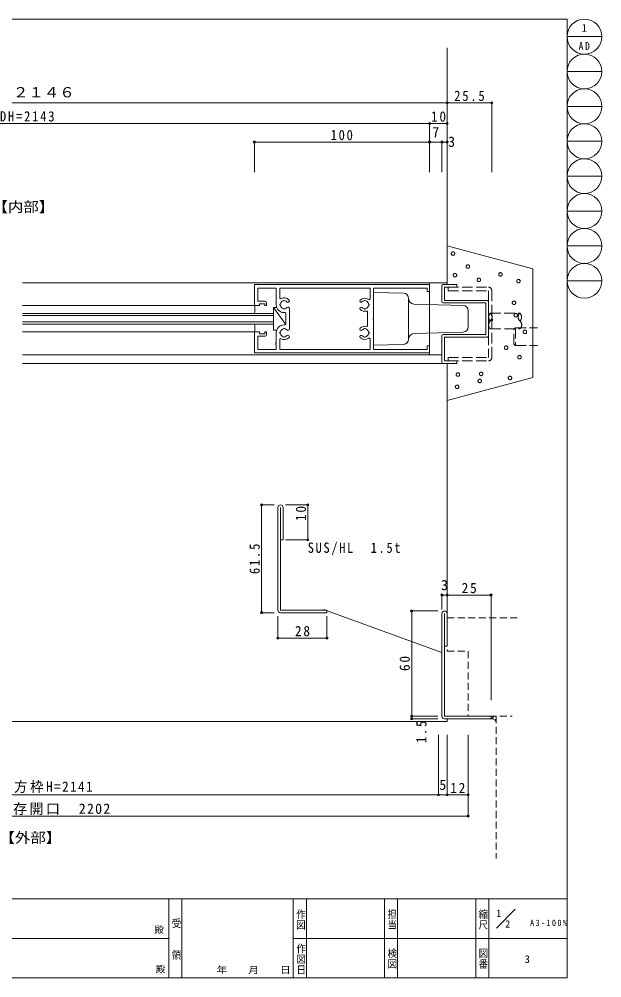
# Model space of a CAD drawing. Units: millimetres at full size, sheet at 1:2. Extents: x -1696 to 788, y -1623 to -924.
# Drawn here: x 455 to 788, y -1623 to -1077 of the extents above; entities that cross this region are included whole.
import ezdxf
from ezdxf.enums import TextEntityAlignment as Align

# ---------------------------------------------------------------- set-up
doc = ezdxf.new("R2010")
doc.units = ezdxf.units.MM
doc.header["$LTSCALE"] = 2
doc.header["$PDMODE"] = 32
doc.header["$PDSIZE"] = 1.2
for name, pattern in [('DASHED2', [3, 2, -1]), ('DASHED3', [4, 3, -1]), ('DOUBLE_CHAIN1', [8.8, 5, -1, 0.6, -0.6, 0.6, -1])]:
    doc.linetypes.add(name, pattern=pattern)
for name, color, linetype, lineweight in [('0-0_free', 7, 'Continuous', 9), ('1-9_hojyosen', 7, 'Continuous', 9), ('F-0', 5, 'Continuous', 9)]:
    doc.layers.add(name, color=color, linetype=linetype, lineweight=lineweight)
doc.styles.add('@ＭＳ ゴシック', font='')
doc.styles.add('ＭＳ ゴシック', font='')
doc.styles.get('@ＭＳ ゴシック').set_extended_font_data('@MS Gothic')
doc.styles.get('ＭＳ ゴシック').set_extended_font_data('MS Gothic')

# ---------------------------------------------------------------- blocks, each defined once
blk = doc.blocks.new('FFD503n.')
at = {"layer": '0-0_free'}
for p, q in [((0, 1600), (0, 0)), ((0, 1600), (192, 1600)), ((192, 1552), (192, 1600)), ((624, 1600), (432, 1600)), ((624, 1600), (624, 0)), ((32, 1568), (152, 1568)), ((32, 1568), (32, 1400)), ((152, 1504), (152, 1568)), ((168, 1488), (192, 1488)), ((176, 1504), (192, 1504)), ((192, 1488), (192, 1504)), ((432, 1488), (432, 1504)), ((448, 1504), (432, 1504)), ((456, 1488), (432, 1488)), ((448, 1504), (448, 1552)), ((592, 1568), (472, 1568)), ((472, 1504), (472, 1568)), ((592, 1568), (592, 1400)), ((75.2, 1400), (32, 1400)), ((184, 1400), (99.46, 1400)), ((592, 1400), (440, 1400)), ((32, 1368), (32, 544)), ((32, 1368), (121.29, 1368)), ((148.9, 1336), (145.54, 1330.51)), ((145.54, 1325.49), (148.9, 1320)), ((181.49, 1366.46), (176, 1363.1)), ((192, 1363.1), (186.51, 1366.46)), ((219.1, 1336), (222.46, 1330.51)), ((222.46, 1325.49), (219.1, 1320)), ((256, 1320), (256, 1328)), ((360, 1312), (264, 1312)), ((368, 1320), (368, 1328)), ((404.9, 1336), (401.54, 1330.51)), ((401.54, 1325.49), (404.9, 1320)), ((432, 1363.1), (437.49, 1366.46)), ((442.51, 1366.46), (448, 1363.1)), ((475.1, 1336), (478.46, 1330.51)), ((478.46, 1325.49), (475.1, 1320)), ((592, 1368), (502.71, 1368)), ((592, 1368), (592, 544)), ((404.49, 1280), (219.51, 1280)), ((32, 544), (129.01, 544)), ((145.54, 594.51), (148.9, 600)), ((148.9, 584), (145.54, 589.49)), ((176, 556.9), (181.49, 553.54)), ((186.51, 553.54), (192, 556.9)), ((222.46, 594.51), (219.1, 600)), ((219.1, 584), (222.46, 589.49)), ((312, 568), (250.09, 568)), ((312, 568), (373.91, 568)), ((401.54, 594.51), (404.9, 600)), ((404.9, 584), (401.54, 589.49)), ((437.49, 553.54), (432, 556.9)), ((448, 556.9), (442.51, 553.54)), ((478.46, 594.51), (475.1, 600)), ((475.1, 584), (478.46, 589.49)), ((592, 544), (494.99, 544)), ((32, 512), (32, 24)), ((304.67, 512), (32, 512)), ((319.33, 512), (592, 512)), ((592, 512), (592, 24)), ((0, 0), (64, 0)), ((32, 24), (64, 24)), ((64, 24), (64, 0)), ((560, 24), (560, 0)), ((592, 24), (560, 24)), ((624, 0), (560, 0))]:
    blk.add_line(p, q, dxfattribs=at)
for points in [[(448, 1552), (432, 1552), (432, 1600)], [(176, 1504), (176, 1552), (192, 1552)]]:
    blk.add_lwpolyline(points, dxfattribs=at)
for centre, radius, start, end in [((168, 1504), 16, 180, 270), ((456, 1504), 16, 270, 0), ((80, 1400), 4.8, 23.57818, 180), ((87.33, 1403.2), 3.2, 203.57818, 336.42182), ((94.66, 1400), 4.8, 0, 156.42182), ((184, 1328), 72, 0, 90), ((440, 1328), 72, 90, 180), ((121.29, 1360), 8, 332.96431, 90), ((184, 1328), 62.4, 152.96431, 224.4373), ((149.63, 1328), 4.8, 148.51179, 211.48821), ((184, 1328), 36, 102.83959, 167.16041), ((184, 1328), 36, 192.83959, 224.4373), ((184, 1362.37), 4.8, 58.51179, 121.48821), ((184, 1328), 36, 12.83959, 77.16041), ((184, 1328), 36, 315.83178, 347.16041), ((218.37, 1328), 4.8, 328.51179, 31.48821), ((264, 1320), 8, 180, 270), ((360, 1320), 8, 270, 0), ((405.63, 1328), 4.8, 148.51179, 211.48821), ((440, 1328), 36, 102.83959, 167.16041), ((440, 1328), 36, 192.83959, 224.16822), ((440, 1362.37), 4.8, 58.51179, 121.48821), ((440, 1328), 36, 12.83959, 77.16041), ((440, 1328), 36, 315.5627, 347.16041), ((474.37, 1328), 4.8, 328.51179, 31.48821), ((440, 1328), 62.4, 315.5627, 27.03569), ((502.71, 1360), 8, 90, 207.03569), ((148.87, 1293.55), 13.2, 224.4373, 44.4373), ((219.51, 1293.51), 13.51, 135.83178, 270), ((404.49, 1293.51), 13.51, 270, 44.16822), ((475.13, 1293.55), 13.2, 135.5627, 315.5627), ((184, 592), 60, 134.47751, 216.03188), ((150.37, 626.25), 12, 314.47751, 134.47751), ((184, 592), 36, 134.47751, 167.16041), ((217.63, 626.25), 12, 45.52249, 225.52249), ((184, 592), 36, 12.83959, 45.52249), ((184, 592), 60, 346.39104, 45.52249), ((440, 592), 60, 134.47751, 193.60896), ((406.37, 626.25), 12, 314.47751, 134.47751), ((440, 592), 36, 134.47751, 167.16041), ((473.63, 626.25), 12, 45.52249, 225.52249), ((440, 592), 36, 12.83959, 45.52249), ((440, 592), 60, 323.96812, 45.52249), ((129.01, 552), 8, 270, 36.03188), ((149.63, 592), 4.8, 148.51179, 211.48821), ((184, 592), 36, 192.83959, 257.16041), ((184, 557.63), 4.8, 238.51179, 301.48821), ((184, 592), 36, 282.83959, 347.16041), ((218.37, 592), 4.8, 328.51179, 31.48821), ((250.09, 576), 8, 166.39104, 270), ((373.91, 576), 8, 270, 13.60896), ((405.63, 592), 4.8, 148.51179, 211.48821), ((440, 592), 36, 192.83959, 257.16041), ((440, 557.63), 4.8, 238.51179, 301.48821), ((440, 592), 36, 282.83959, 347.16041), ((474.37, 592), 4.8, 328.51179, 31.48821), ((494.99, 552), 8, 143.96812, 270), ((312, 508.8), 8, 23.57818, 156.42182)]:
    blk.add_arc(centre, radius, start, end, dxfattribs=at)

msp = doc.modelspace()

# ---------------------------------------------------------------- linework, layer by layer
at = {"layer": '1-9_hojyosen', "lineweight": 18}
for p, q in [((699.379, -1093.342), (699.379, -1228.297)), ((457.175, -1227.297), (699.379, -1227.297)), ((689.379, -1227.297), (689.379, -1268.297)), ((696.379, -1238.047), (696.379, -1229.047)), ((704.879, -1228.297), (697.129, -1228.297)), ((704.879, -1229.797), (704.879, -1228.297)), ((657.379, -1247.338), (657.379, -1230.297)), ((687.879, -1230.297), (657.379, -1230.297)), ((674.454, -1233.223), (657.379, -1232.797)), ((697.879, -1229.797), (704.879, -1229.797)), ((697.879, -1237.297), (697.879, -1229.797)), ((677.379, -1236.222), (677.379, -1236.383)), ((677.379, -1236.383), (677.379, -1259.21)), ((680.291, -1239.382), (708.467, -1240.211)), ((721.379, -1238.797), (697.129, -1238.797)), ((697.879, -1237.297), (722.129, -1237.297)), ((721.379, -1256.797), (721.379, -1238.797)), ((722.879, -1257.547), (722.879, -1238.047)), ((600.379, -1244.797), (457.175, -1244.797)), ((589.379, -1240.297), (566.551, -1240.297)), ((589.679, -1240.297), (589.679, -1243.797)), ((600.379, -1241.297), (602.136, -1241.297)), ((711.379, -1243.21), (711.379, -1252.383)), ((600.379, -1245.997), (457.175, -1245.997)), ((600.379, -1250.797), (457.175, -1250.797)), ((657.379, -1265.297), (657.379, -1248.255)), ((708.467, -1255.382), (680.291, -1256.211)), ((677.379, -1259.21), (677.379, -1259.371)), ((696.379, -1272.547), (696.379, -1257.547)), ((721.379, -1256.797), (697.129, -1256.797)), ((697.879, -1258.297), (722.129, -1258.297)), ((697.879, -1271.797), (697.879, -1258.297)), ((657.379, -1262.797), (674.454, -1262.37)), ((687.879, -1265.297), (657.379, -1265.297)), ((457.175, -1268.297), (696.379, -1268.297)), ((704.879, -1271.797), (697.879, -1271.797)), ((704.879, -1273.297), (704.879, -1271.797)), ((457.175, -1273.297), (697.129, -1273.297)), ((704.879, -1273.297), (697.129, -1273.297)), ((605.768, -1355.303), (605.768, -1373.803)), ((699.379, -1415.797), (699.379, -1434.297))]:
    msp.add_line(p, q, dxfattribs=at)
at = {"layer": '1-9_hojyosen', "color": 3}
for p, q in [((263.971, -1124.74), (699.379, -1124.74)), ((699.379, -1124.74), (699.379, -1164.173)), ((699.379, -1124.74), (724.879, -1124.74)), ((699.379, -1124.74), (699.379, -1164.173)), ((724.879, -1124.74), (724.879, -1164.173)), ((256.971, -1136.539), (689.379, -1136.539)), ((689.379, -1136.539), (689.379, -1164.173)), ((689.379, -1136.539), (699.379, -1136.539)), ((699.379, -1136.539), (699.379, -1164.173)), ((689.379, -1147.095), (589.379, -1147.095)), ((589.379, -1147.095), (589.379, -1164.173)), ((696.379, -1147.095), (689.379, -1147.095)), ((689.379, -1147.095), (689.379, -1164.173)), ((699.379, -1147.095), (696.379, -1147.095)), ((696.379, -1147.095), (696.379, -1164.173)), ((699.379, -1147.095), (699.379, -1164.173)), ((593.518, -1415.303), (593.518, -1353.803)), ((593.518, -1353.803), (600.641, -1353.803)), ((619.899, -1353.803), (607.104, -1353.803)), ((619.899, -1373.803), (619.899, -1353.803)), ((619.899, -1373.803), (607.104, -1373.803)), ((696.379, -1405.236), (699.379, -1405.236)), ((696.379, -1405.236), (696.379, -1413.565)), ((699.379, -1405.236), (724.379, -1405.236)), ((699.379, -1405.236), (699.379, -1413.565)), ((724.379, -1405.236), (724.379, -1465.221)), ((679.135, -1414.297), (679.135, -1474.297)), ((679.135, -1414.297), (694.089, -1414.297)), ((593.518, -1415.303), (600.641, -1415.303)), ((602.768, -1429.78), (602.768, -1417.249)), ((630.768, -1429.78), (630.768, -1417.249)), ((602.768, -1429.78), (630.768, -1429.78)), ((679.135, -1474.297), (694.089, -1474.297)), ((679.135, -1474.297), (679.135, -1475.797)), ((679.135, -1475.797), (694.089, -1475.797)), ((694.379, -1519.055), (694.379, -1484.895)), ((699.379, -1519.055), (699.379, -1484.895)), ((699.379, -1519.055), (699.379, -1484.895)), ((699.379, -1519.055), (699.379, -1484.895)), ((711.379, -1519.055), (711.379, -1484.895)), ((711.379, -1531.167), (711.379, -1484.895)), ((699.379, -1519.055), (694.379, -1519.055)), ((699.379, -1519.055), (711.379, -1519.055)), ((219.971, -1531.167), (711.379, -1531.167))]:
    msp.add_line(p, q, dxfattribs=at)
at = {"layer": '1-9_hojyosen'}
for p, q in [((699.379, -1206.289), (748.31, -1219.4)), ((748.31, -1219.4), (748.31, -1281.193)), ((566.551, -1240.297), (457.175, -1240.297)), ((600.379, -1249.597), (457.175, -1249.597)), ((566.551, -1255.297), (457.175, -1255.297)), ((699.379, -1415.414), (699.379, -1273.297)), ((699.379, -1294.304), (748.31, -1281.193)), ((602.768, -1413.803), (602.768, -1355.303)), ((604.268, -1355.303), (604.268, -1413.803)), ((604.268, -1373.803), (605.768, -1373.803)), ((604.268, -1413.803), (630.768, -1413.803)), ((628.869, -1413.424), (696.404, -1437.958)), ((630.768, -1413.803), (630.768, -1415.303)), ((604.268, -1415.303), (630.768, -1415.303)), ((696.379, -1474.297), (696.379, -1415.797)), ((697.879, -1415.797), (697.879, -1474.297)), ((697.879, -1434.297), (699.379, -1434.297)), ((697.879, -1474.297), (724.379, -1474.297)), ((724.379, -1474.297), (724.379, -1475.797)), ((724.74, -1475.776), (726.22, -1474.297)), ((232.971, -1477.297), (699.379, -1477.297)), ((697.879, -1475.797), (724.379, -1475.797)), ((699.379, -1477.297), (699.379, -1475.797)), ((726.8, -1476.545), (727.379, -1475.966))]:
    msp.add_line(p, q, dxfattribs=at)
at = {"layer": '1-9_hojyosen', "linetype": 'DASHED3', "lineweight": 18}
for p, q in [((699.879, -1229.797), (722.879, -1229.797)), ((699.879, -1229.797), (699.879, -1231.797)), ((699.879, -1231.797), (722.879, -1231.797)), ((722.879, -1231.797), (722.879, -1238.047)), ((724.879, -1231.797), (724.879, -1269.797)), ((722.879, -1256.845), (722.879, -1269.797)), ((699.879, -1269.797), (722.879, -1269.797)), ((699.879, -1269.797), (699.879, -1271.797)), ((699.879, -1271.797), (722.879, -1271.797))]:
    msp.add_line(p, q, dxfattribs=at)
at = {"layer": '1-9_hojyosen', "color": 5, "linetype": 'DASHED3'}
for p, q in [((723.925, -1244.556), (740.86, -1244.542)), ((724.004, -1253.556), (740.935, -1253.542)), ((737.39, -1253.739), (738.097, -1253.032)), ((737.39, -1262.325), (737.39, -1253.739)), ((738.39, -1253.032), (738.39, -1263.032)), ((738.39, -1253.032), (750.968, -1253.032)), ((738.097, -1263.032), (737.39, -1262.325)), ((738.39, -1263.032), (750.968, -1263.032))]:
    msp.add_line(p, q, dxfattribs=at)
at = {"layer": '1-9_hojyosen', "linetype": 'DASHED2'}
for p, q in [((699.379, -1418.297), (699.379, -1437.297)), ((699.379, -1418.297), (739.379, -1418.297)), ((711.379, -1474.297), (736.379, -1474.297)), ((727.379, -1474.297), (727.379, -1555.468))]:
    msp.add_line(p, q, dxfattribs=at)
at = {"layer": '1-9_hojyosen', "lineweight": 18}
for points in [[(607.258, -1251.123), (600.379, -1241.297), (600.379, -1254.297), (602.136, -1254.297)], [(566.551, -1255.297), (589.679, -1255.297), (589.679, -1251.797)]]:
    msp.add_lwpolyline(points, dxfattribs=at)
at = {"layer": '1-9_hojyosen', "linetype": 'DASHED2'}
msp.add_lwpolyline([(699.379, -1437.297), (711.379, -1437.297), (711.379, -1474.297)], dxfattribs=at)
at = {"layer": '1-9_hojyosen', "color": 3}
msp.add_lwpolyline([(263.971, -1519.055), (697.379, -1519.055), (699.379, -1519.055)], dxfattribs=at)
at = {"layer": '1-9_hojyosen', "color": 6, "linetype": 'DOUBLE_CHAIN1'}
for centre in [(702.72, -1210.653), (711.171, -1218.018), (703.806, -1222.968), (729.763, -1222.485), (717.449, -1225.624), (740.025, -1226.348), (737.49, -1238.662), (738.486, -1245.725), (733.023, -1264.257), (740.629, -1269.69), (718.777, -1279.228), (705.496, -1279.59), (717.932, -1283.212), (735.196, -1281.522), (705.013, -1286.592)]:
    msp.add_circle(centre, 1, dxfattribs=at)
at = {"layer": '1-9_hojyosen', "color": 6, "linetype": 'DASHED3'}
msp.add_circle((743.716, -1255.268), 1, dxfattribs=at)
at = {"layer": '1-9_hojyosen', "lineweight": 18}
for centre, radius, start, end in [((697.129, -1229.047), 0.75, 89.99534, 180), ((674.379, -1236.222), 3, 0, 88.5679), ((680.379, -1236.383), 3, 180, 268.31532), ((697.129, -1238.047), 0.75, 180, 270), ((722.129, -1238.047), 0.75, 0, 90), ((588.679, -1243.797), 1, 270, 0), ((708.379, -1243.21), 3, 0, 88.31532), ((588.679, -1251.797), 1, 360, 90), ((657.579, -1247.797), 0.5, 113.57811, 246.42189), ((680.379, -1259.21), 3, 91.68468, 180), ((708.379, -1252.383), 3, 271.68468, 0), ((674.379, -1259.371), 3, 271.4321, 0), ((697.129, -1257.547), 0.75, 90, 180), ((722.129, -1257.547), 0.75, 269.99533, 0), ((697.129, -1272.547), 0.75, 180, 270.00467), ((697.129, -1272.547), 0.75, 180, 270.00466)]:
    msp.add_arc(centre, radius, start, end, dxfattribs=at)
at = {"layer": '1-9_hojyosen', "linetype": 'DASHED3', "lineweight": 18}
for centre, start, end in [((722.879, -1231.797), 0, 90), ((722.879, -1269.797), 270, 0)]:
    msp.add_arc(centre, 2, start, end, dxfattribs=at)
at = {"layer": '1-9_hojyosen', "color": 5, "linetype": 'DASHED3'}
for centre, radius, start, end in [((726.198, -1246.841), 3.184, 135.5383, 225.46082), ((721.972, -1246.878), 2.992, 311.74379, 49.25711), ((742.849, -1246.772), 2.992, 131.7429, 229.25621), ((738.624, -1246.809), 3.184, 315.53918, 45.46172), ((726.098, -1251.342), 3.087, 133.71321, 227.28862), ((738.802, -1251.307), 3.087, 313.71138, 47.28679)]:
    msp.add_arc(centre, radius, start, end, dxfattribs=at)
at = {"layer": '1-9_hojyosen'}
for centre, radius, start, end in [((604.268, -1355.303), 1.5, 90, 180), ((604.268, -1355.303), 1.5, 360, 90), ((604.268, -1413.803), 1.5, 180, 270), ((697.879, -1415.797), 1.5, 90, 180), ((697.879, -1415.797), 1.5, 360, 90), ((697.879, -1474.297), 1.5, 180, 270), ((724.735, -1478.936), 3.159, 33.19197, 96.47051)]:
    msp.add_arc(centre, radius, start, end, dxfattribs=at)
at = {"layer": '1-9_hojyosen', "color": 134}
for p in [(699.379, -1124.74), (724.879, -1124.74), (689.379, -1136.539), (699.379, -1136.539), (589.379, -1147.095), (689.379, -1147.095), (696.379, -1147.095), (699.379, -1147.095), (593.518, -1353.803), (619.899, -1353.803), (619.899, -1373.803), (696.379, -1405.236), (699.379, -1405.236), (724.379, -1405.236), (593.518, -1415.303), (679.135, -1414.297), (602.768, -1429.78), (630.768, -1429.78), (679.135, -1474.297), (679.135, -1475.797), (694.379, -1519.055), (699.379, -1519.055), (711.379, -1519.055), (711.379, -1531.167)]:
    msp.add_point(p, dxfattribs=at)
at = {"layer": '1-9_hojyosen'}
msp.add_point((724.846, -1248.348), dxfattribs=at)
at = {"layer": 'F-0'}
for p, q in [((-16.266, -1077.054), (767.734, -1077.054)), ((767.734, -1077.054), (767.734, -1623.379)), ((767.734, -1086.994), (787.614, -1086.994)), ((767.734, -1106.874), (787.614, -1106.874)), ((767.734, -1126.754), (787.614, -1126.754)), ((767.734, -1146.634), (787.614, -1146.634)), ((767.734, -1166.514), (787.614, -1166.514)), ((767.734, -1186.394), (787.614, -1186.394)), ((767.734, -1206.274), (787.614, -1206.274)), ((767.734, -1226.154), (787.614, -1226.154)), ((406.184, -1578.379), (540.534, -1578.379)), ((540.534, -1578.379), (715.667, -1578.379)), ((548.034, -1578.379), (548.034, -1623.379)), ((611.534, -1578.379), (611.534, -1623.379)), ((619.034, -1578.379), (619.034, -1623.379)), ((663.601, -1578.379), (663.601, -1623.379)), ((671.101, -1578.379), (671.101, -1623.379)), ((715.667, -1578.379), (767.734, -1578.379)), ((738.161, -1584.262), (727.427, -1594.996)), ((540.534, -1600.879), (406.184, -1600.879)), ((611.534, -1600.879), (715.667, -1600.879)), ((715.667, -1600.879), (767.734, -1600.879)), ((767.734, -1623.379), (-16.266, -1623.379))]:
    msp.add_line(p, q, dxfattribs=at)
for points in [[(540.534, -1578.379), (540.534, -1600.879), (540.534, -1623.379)], [(715.667, -1578.379), (715.667, -1600.879), (715.667, -1623.379)], [(723.167, -1578.379), (723.167, -1600.879), (723.167, -1623.379)]]:
    msp.add_lwpolyline(points, dxfattribs=at)
for centre in [(777.674, -1086.994), (777.674, -1106.874), (777.674, -1126.754), (777.674, -1146.634), (777.674, -1166.514), (777.674, -1186.394), (777.674, -1206.274), (777.674, -1226.154)]:
    msp.add_circle(centre, 9.94, dxfattribs=at)

# ---------------------------------------------------------------- block references
at = {"layer": '1-9_hojyosen', "xscale": 0.0625, "yscale": 0.0625, "rotation": 90}
msp.add_blockref('FFD503n.', (689.379, -1267.297), dxfattribs=at)

# ---------------------------------------------------------------- texts
at = {"layer": '1-9_hojyosen', "style": 'ＭＳ ゴシック'}
for s, height, p in [('1', 4.399, (776.07, -1085.504)), ('7', 5.865, (690.879, -1146.095)), ('3', 5.865, (699.892, -1151.569)), ('3', 5.865, (695.879, -1404.236)), ('5', 5.865, (694.879, -1518.055))]:
    msp.add_text(s, height=height, dxfattribs=at).set_placement(p, align=Align.BOTTOM_LEFT)
at = {"layer": '1-9_hojyosen', "style": 'ＭＳ ゴシック', "width": 1.1}
for s, p in [('Ｈ＝２１４６', (434.083, -1123.39)), ('【内部】', (439.979, -1188.723)), ('【外部】', (443.972, -1548.162))]:
    msp.add_text(s, height=5.865, dxfattribs=at).set_placement(p, align=Align.BOTTOM_LEFT)
at = {"layer": '1-9_hojyosen', "attachment_point": 7, "style": 'ＭＳ ゴシック'}
for s, insert, char_height in [('\\T1.36;\\W0.9;AD', (774.381, -1094.537), 4.399), ('\\T1.28;\\W0.9;25.5', (703.379, -1123.74), 5.865), ('\\T1.28;\\W0.9;DH=2143', (444.185, -1135.45), 5.865), ('\\T1.27;\\W0.95;10', (690.129, -1135.539), 5.865), ('\\T1.27;\\W0.9;100', (632.879, -1146.095), 5.865), ('\\T1.25;\\W0.9;SUS/HL\u30001.5t', (619.789, -1382.614), 5.865), ('\\T1.27;\\W0.95;25', (707.629, -1404.236), 5.865), ('\\T1.27;\\W0.95;28', (612.518, -1428.78), 5.865), ('\\T1.2;\\W0.95;三方枠H=2141', (443.197, -1518.021), 5.865), ('\\T1.27;\\W0.95;12', (701.129, -1518.055), 5.865), ('\\T1.17;既存開口\u30002202', (442.379, -1530.577), 5.865)]:
    msp.add_mtext(s, dxfattribs=dict(at, insert=insert, char_height=char_height))
at = {"layer": '1-9_hojyosen', "char_height": 5.865, "attachment_point": 7, "rotation": 90, "style": 'ＭＳ ゴシック'}
for s, insert in [('\\T1.27;\\W0.95;10', (618.899, -1363.053)), ('\\T1.28;\\W0.9;61.5', (592.518, -1393.303)), ('\\T1.27;\\W0.95;60', (678.135, -1448.547)), ('\\T1.27;\\W0.9;1.5', (687.651, -1489.556))]:
    msp.add_mtext(s, dxfattribs=dict(at, insert=insert))
at = {"layer": 'F-0', "color": 7, "style": '@ＭＳ ゴシック', "width": 1.15}
for s, p in [('作図', (612.727, -1584.037)), ('担当', (664.803, -1583.953)), ('縮尺', (716.755, -1583.984)), ('受\u3000\u3000領', (541.756, -1589.209)), ('作図日', (612.876, -1603.581)), ('検図', (664.872, -1606.315)), ('図番', (716.825, -1606.25))]:
    msp.add_text(s, height=3.849, rotation=270, dxfattribs=at).set_placement(p, align=Align.BOTTOM_LEFT)
at = {"layer": 'F-0', "color": 7, "style": 'ＭＳ ゴシック'}
for s, height, p in [('1', 4.399, (727.327, -1590.102)), ('殿', 3.849, (532.329, -1599.024)), ('2', 4.164, (732.474, -1595.988)), ('3', 4.399, (743.572, -1616.24)), ('殿', 3.849, (533.116, -1621.457))]:
    msp.add_text(s, height=height, dxfattribs=at).set_placement(p, align=Align.BOTTOM_LEFT)
at = {"layer": 'F-0', "color": 7, "style": 'ＭＳ ゴシック', "width": 1.15}
msp.add_text('年\u3000\u3000月\u3000\u3000日', height=3.849, dxfattribs=at).set_placement((567.818, -1622.005), align=Align.BOTTOM_LEFT)
at = {"layer": 'F-0', "color": 7, "insert": (746.663, -1593.93), "char_height": 3.644, "attachment_point": 7, "style": 'ＭＳ ゴシック'}
msp.add_mtext('\\T1.33;\\W0.9;A3-100%', dxfattribs=at)

doc.saveas('drawing.dxf')
